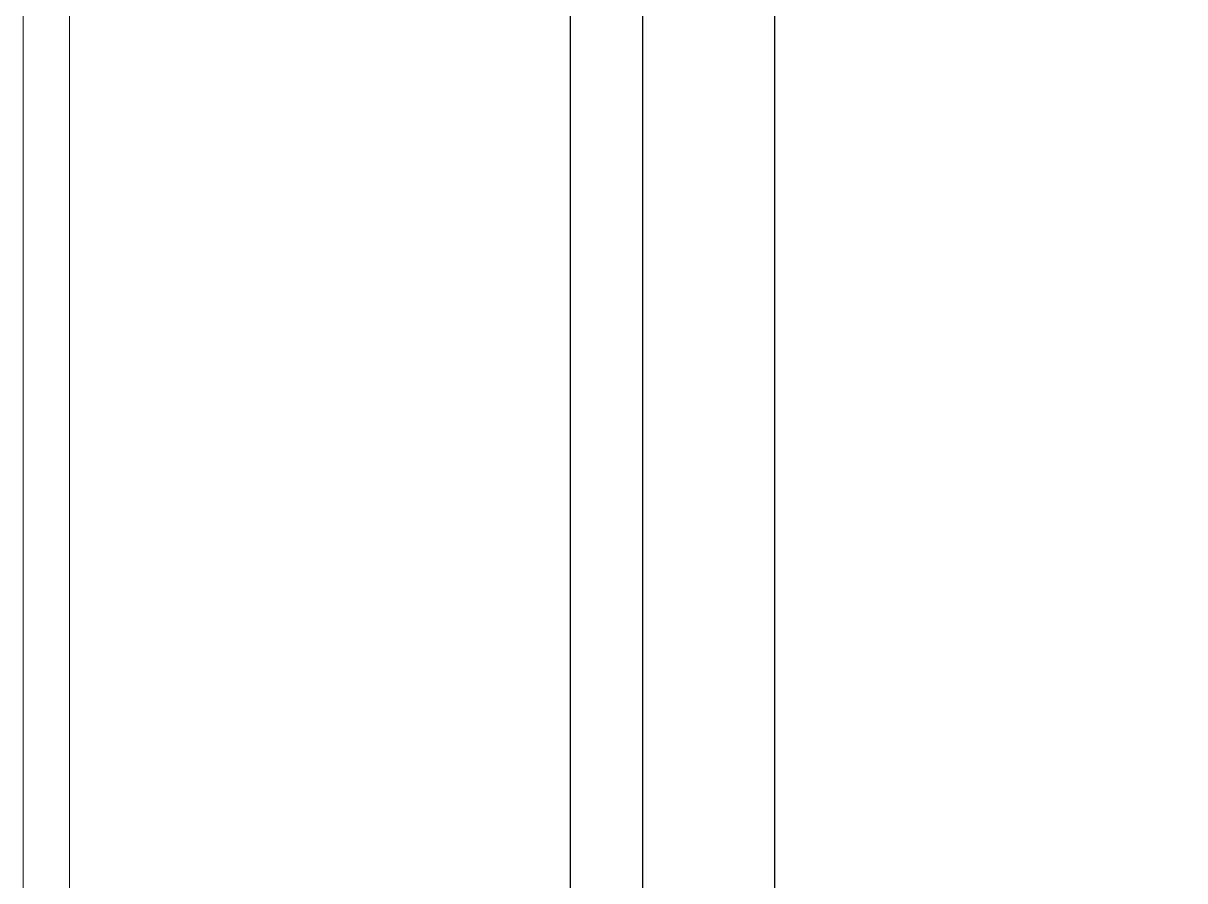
# Model space of a CAD drawing. Header units: millimetres. Extents: x 0 to 460316, y -63250 to 103204.
# Drawn here: x 183186 to 183537.3, y 48987.5 to 49246.9 of the extents above; entities that cross this region are included whole.
import ezdxf
from ezdxf.enums import TextEntityAlignment as Align

# ---------------------------------------------------------------- set-up
doc = ezdxf.new("R2010")
doc.units = ezdxf.units.MM
doc.header["$LTSCALE"] = 25
for name, color, linetype in [('ac-text', 7, 'Continuous'), ('BATH', 4, 'Continuous'), ('F-SYM', 7, 'Continuous'), ('FORM(YOURNAME)-11', 1, 'Continuous')]:
    doc.layers.add(name, color=color, linetype=linetype)
doc.styles.add('YOURNAME', font='HY울릉도M.TTF')

# ---------------------------------------------------------------- blocks, each defined once
blk = doc.blocks.new('FORM-PLAN')
at = {"layer": 'FORM(YOURNAME)-11', "color": 250}
blk.add_lwpolyline([(-72444.2, -3284.8), (11555.8, -3284.8), (11555.8, 56115.2), (-72444.2, 56115.2)], close=True, dxfattribs=at)
at = {"layer": 'FORM(YOURNAME)-11', "color": 3, "style": 'YOURNAME'}
for tag, height, p in [('1', 450.5, (9905.3, 18187.7)), ('2', 450.5, (9905.3, 17544.1)), ('3', 450.5, (9905.3, 16257)), ('4', 450.5, (9905.3, 14326.3)), ('5', 514.9, (9905.3, 12009.4)), ('6', 514.9, (9905.3, 9756.9)), ('7', 514.9, (9905.3, 7504.4)), ('8', 514.9, (9905.3, 5251.9)), ('9', 514.9, (9905.3, 2999.4)), ('10', 514.9, (5655, 811.3)), ('11', 514.9, (9905.3, 746.9)), ('12', 514.9, (5655, -1441.2)), ('13', 514.9, (9905.3, -1441.2))]:
    blk.add_attdef(tag, text='', height=height, dxfattribs=at).set_placement(p, align=Align.MIDDLE_RIGHT)

msp = doc.modelspace()

# ---------------------------------------------------------------- linework, layer by layer
at = {"color": 7, "linetype": 'Continuous', "lineweight": 20}
for p, q in [((183185.99, 49263.95), (183185.99, 48590.51)), ((183199.99, 49263.95), (183199.99, 48590.51))]:
    msp.add_line(p, q, dxfattribs=at)
at = {"layer": 'ac-text'}
msp.add_line((183413.26, 50212.89), (183413.26, 47752.45), dxfattribs=at)
at = {"layer": 'BATH'}
msp.add_line((183373.26, 49962.45), (183373.26, 47752.45), dxfattribs=at)

# ---------------------------------------------------------------- block references
at = {"layer": 'F-SYM', "xscale": 0.2500000000000001, "yscale": 0.2500000000000001, "zscale": 0.2500000000000001}
msp.add_blockref('FORM-PLAN', (201462.45, 41384.91), dxfattribs=at)

doc.saveas('drawing.dxf')
